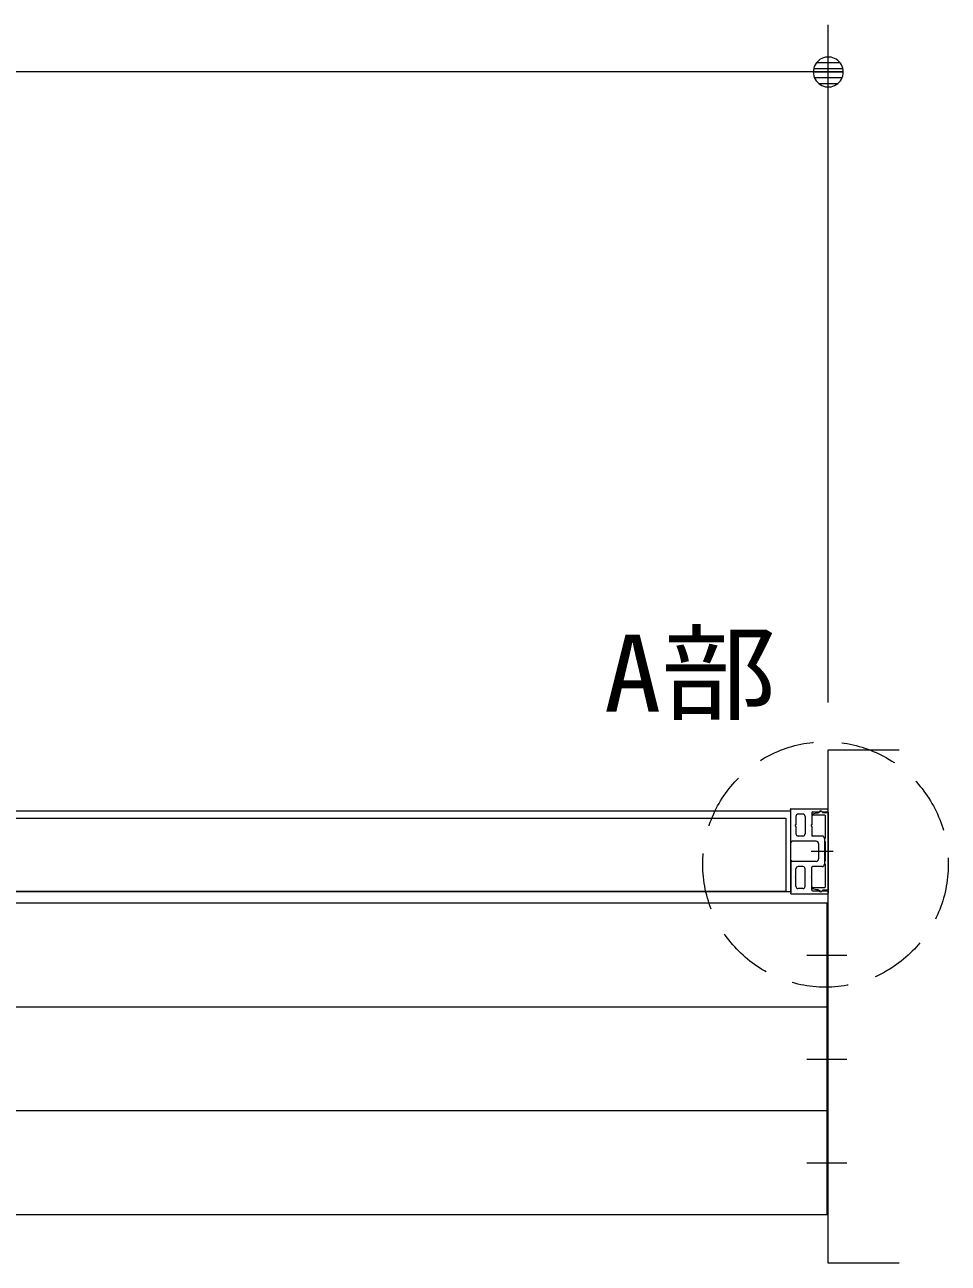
# Model space of a CAD drawing. Units: millimetres, scale not verified. Extents: x -6062 to 6062, y -3045 to 3045.
# Drawn here: x -1276 to -885, y 1045 to 1570 of the extents above; entities that cross this region are included whole.
import ezdxf
from ezdxf.enums import TextEntityAlignment as Align

# ---------------------------------------------------------------- set-up
doc = ezdxf.new("R2010")
doc.units = ezdxf.units.MM
doc.header["$LTSCALE"] = 20
doc.linetypes.add('DASHED1', pattern=[1.8, 1.2, -0.6])
for name, color, linetype, lineweight in [('0-1_0', 7, 'Continuous', 9), ('0-2_2寸法-1', 7, 'Continuous', 9), ('0-3_2寸法-3', 7, 'Continuous', 9), ('0-4_3一般', 7, 'Continuous', 9)]:
    doc.layers.add(name, color=color, linetype=linetype, lineweight=lineweight)
doc.styles.add('ＭＳ ゴシック', font='')
doc.styles.get('ＭＳ ゴシック').set_extended_font_data('MS Gothic')

# ---------------------------------------------------------------- blocks, each defined once
blk = doc.blocks.new('_Dot')
at = {"layer": '0-1_0'}
for p, q in [((-10, 0), (-20, 0)), ((9.78, 2), (-9.78, 2)), ((7.99, 6), (-7.99, 6)), ((9.16, -3.98), (-9.16, -3.98)), ((6, -7.98), (-6, -7.98))]:
    blk.add_line(p, q, dxfattribs=at)
for points in [[(10, 0), (9.92, 1.25), (9.69, 2.49), (9.3, 3.68), (8.76, 4.82), (8.09, 5.88), (7.29, 6.85), (6.37, 7.71), (5.36, 8.44), (4.26, 9.05), (3.09, 9.51), (1.87, 9.82), (0.63, 9.98), (-0.63, 9.98), (-1.87, 9.82), (-3.09, 9.51), (-4.26, 9.05), (-5.36, 8.44), (-6.37, 7.71), (-7.29, 6.85), (-8.09, 5.88), (-8.76, 4.82), (-9.3, 3.68), (-9.69, 2.49), (-9.92, 1.25), (-10, 0), (0, 0)], [(-10, 0), (-9.92, -1.25), (-9.69, -2.49), (-9.3, -3.68), (-8.76, -4.82), (-8.09, -5.88), (-7.29, -6.85), (-6.37, -7.71), (-5.36, -8.44), (-4.26, -9.05), (-3.09, -9.51), (-1.87, -9.82), (-0.63, -9.98), (0.63, -9.98), (1.87, -9.82), (3.09, -9.51), (4.26, -9.05), (5.36, -8.44), (6.37, -7.71), (7.29, -6.85), (8.09, -5.88), (8.76, -4.82), (9.3, -3.68), (9.69, -2.49), (9.92, -1.25), (10, 0), (0, 0)]]:
    blk.add_lwpolyline(points, close=True, dxfattribs=at)
blk = doc.blocks.new('グループ-16')
at = {"layer": '0-4_3一般'}
for p, q in [((16720, 24752.3), (16720, 24752.9)), ((16722, 24480.9), (16722, 24748.9)), ((16724, 24756.9), (17034, 24756.9)), ((16766, 24692.9), (16766, 24619.9)), ((16824, 24712.9), (16786, 24712.9)), ((16844, 24692.9), (16844, 24545.9)), ((16900, 24724.9), (16900, 24619.9)), ((16902, 24708.9), (16902, 24710)), ((16906, 24730.9), (16963.4, 24730.9)), ((16906.8, 24715.8), (16940.1, 24722.5)), ((17010, 24702.9), (16908, 24702.9)), ((16991, 24730.9), (17040, 24730.9)), ((17016, 24506.9), (17016, 24696.9)), ((17040, 24730.9), (17040, 24750.9)), ((16760, 24613.9), (16766, 24619.9)), ((16766, 24607.9), (16760, 24613.9)), ((16766, 24607.9), (16766, 24545.9)), ((16894, 24613.9), (16900, 24619.9)), ((16900, 24607.9), (16894, 24613.9)), ((16900, 24607.9), (16900, 24531.9)), ((16728, 24476.9), (16726, 24476.9)), ((16824, 24525.9), (16786, 24525.9)), ((16988, 24525.9), (16906, 24525.9)), ((16958, 24461.9), (16958, 24331.9)), ((17008, 24505.9), (17008, 24287.9)), ((17016, 24316.9), (17016, 24476.9)), ((16894, 24396.9), (17049.5, 24396.9)), ((16960.4, 24396.9), (17080.4, 24396.9)), ((16722, 24312.9), (16722, 24044.9)), ((16728, 24316.9), (16726, 24316.9)), ((16732, 24311.9), (16732, 24312.9)), ((16938, 24311.9), (16732, 24311.9)), ((16766, 24185.9), (16766, 24247.9)), ((16824, 24267.9), (16786, 24267.9)), ((16844, 24100.9), (16844, 24247.9)), ((16900, 24185.9), (16900, 24261.9)), ((16988, 24267.9), (16906, 24267.9)), ((17016, 24096.9), (17016, 24286.9)), ((16760, 24179.9), (16766, 24185.9)), ((16766, 24173.9), (16760, 24179.9)), ((16766, 24100.9), (16766, 24173.9)), ((16894, 24179.9), (16900, 24185.9)), ((16900, 24173.9), (16894, 24179.9)), ((16900, 24068.9), (16900, 24173.9)), ((16720, 24041.4), (16720, 24040.9)), ((16724, 24036.9), (17034, 24036.9)), ((16824, 24080.9), (16786, 24080.9)), ((16902, 24083.8), (16902, 24084.9)), ((16906, 24062.9), (16963.4, 24062.9)), ((16940.1, 24071.3), (16906.8, 24077.9)), ((16908, 24090.9), (17010, 24090.9)), ((16991, 24062.9), (17040, 24062.9)), ((17040, 24062.9), (17040, 24042.9)), ((16857.8, 23516.9), (17197.8, 23516.9)), ((17030, 23076.9), (-77990, 23076.9)), ((17030, 23076.9), (-77990, 23076.9)), ((17030, 22196.9), (17030, 23076.9)), ((16857.8, 22636.9), (17197.8, 22636.9)), ((17030, 22196.9), (-77990, 22196.9)), ((16857.8, 21756.9), (17197.8, 21756.9)), ((17030, 21316.9), (-77990, 21316.9))]:
    blk.add_line(p, q, dxfattribs=at)
for points in [[(-6642, 24056.9), (16722, 24056.9), (16722, 24736.9), (-6642, 24736.9)], [(16680, 24056.9), (-6620, 24056.9), (-6620, 24676.9), (16680, 24676.9)]]:
    blk.add_lwpolyline(points, close=True, dxfattribs=at)
for points in [[(16944, 24722.9), (16953.1, 24722.9), (16975, 24735.5)], [(16990, 24726.9), (17040, 24726.9), (17040, 24066.9), (16990, 24066.9)], [(16938, 24481.9), (16732, 24481.9), (16732, 24480.9)], [(17016, 24476.9), (17010, 24476.9), (17010, 24506.9), (17016, 24506.9)], [(17016, 24286.9), (17010, 24286.9), (17010, 24316.9), (17016, 24316.9)], [(16975, 24058.2), (16953.1, 24070.9), (16944, 24070.9)], [(17030, 23076.9), (17030, 23956.9), (-77990, 23956.9), (-77990, 23076.9)], [(17030, 21316.9), (17030, 22196.9), (-77990, 22196.9), (-77990, 21316.9)]]:
    blk.add_lwpolyline(points, dxfattribs=at)
for centre, radius, start, end in [((16724, 24752.9), 4, 90, 180), ((16724, 24752.3), 4, 180, 240), ((16786, 24692.9), 20, 90, 180), ((16824, 24692.9), 20, 0, 90), ((16906, 24724.9), 6, 90, 180), ((16908, 24710), 6, 101.30993, 180), ((16908, 24708.9), 6, 180, 270), ((16944, 24702.9), 20, 90, 101.30993), ((16976, 24724.9), 14, 33.74899, 154.62307), ((16980, 24726.9), 10, 0, 120), ((16991, 24734.9), 4, 213.74899, 270), ((17010, 24696.9), 6, 0, 90), ((17034, 24750.9), 6, 0, 90), ((16726, 24480.9), 4, 180, 270), ((16728, 24480.9), 4, 270, 0), ((16786, 24545.9), 20, 180, 270), ((16824, 24545.9), 20, 270, 0), ((16906, 24531.9), 6, 180, 270), ((16938, 24461.9), 20, 0, 90), ((16988, 24505.9), 20, 0, 90), ((16726, 24312.9), 4, 90, 180), ((16728, 24312.9), 4, 0, 90), ((16786, 24247.9), 20, 90, 180), ((16824, 24247.9), 20, 0, 90), ((16906, 24261.9), 6, 90, 180), ((16938, 24331.9), 20, 270, 0), ((16988, 24287.9), 20, 270, 0), ((16724, 24041.4), 4, 120, 180), ((16724, 24040.9), 4, 180, 270), ((16786, 24100.9), 20, 180, 270), ((16824, 24100.9), 20, 270, 0), ((16906, 24068.9), 6, 180, 270), ((16908, 24084.9), 6, 90, 180), ((16908, 24083.8), 6, 180, 258.69007), ((16944, 24090.9), 20, 258.69007, 270), ((16976, 24068.9), 14, 205.37693, 326.25101), ((16980, 24066.9), 10, 240, 0), ((16991, 24058.9), 4, 90, 146.25101), ((17010, 24096.9), 6, 270, 0), ((17034, 24042.9), 6, 270, 0)]:
    blk.add_arc(centre, radius, start, end, dxfattribs=at)
blk = doc.blocks.new('グループ-17')
at = {"layer": '0-4_3一般'}
blk.add_blockref('グループ-16', (0, 0), dxfattribs=at)

msp = doc.modelspace()

# ---------------------------------------------------------------- linework, layer by layer
at = {"layer": '0-2_2寸法-1'}
for p, q in [((-935.5, 1282.84), (-935.5, 1570)), ((-948.21, 1550), (-5681.79, 1550))]:
    msp.add_line(p, q, dxfattribs=at)
at = {"layer": '0-4_3一般'}
msp.add_lwpolyline([(-905.5, 1045.34), (-935.5, 1045.34), (-935.5, 1262.84), (-905.5, 1262.84)], dxfattribs=at)
at = {"layer": '0-4_3一般', "linetype": 'DASHED1'}
msp.add_circle((-936.66, 1214.28), 52, dxfattribs=at)

# ---------------------------------------------------------------- block references
at = {"layer": '0-2_2寸法-1', "xscale": 0.6356201, "yscale": 0.6356201}
msp.add_blockref('_Dot', (-935.5, 1550), dxfattribs=at)
at = {"layer": '0-4_3一般', "xscale": 0.05, "yscale": 0.05}
msp.add_blockref('グループ-17', (-1787.5, 0), dxfattribs=at)

# ---------------------------------------------------------------- texts
at = {"layer": '0-3_2寸法-3', "style": 'ＭＳ ゴシック', "width": 1.1}
msp.add_text('A部', height=32.55, dxfattribs=at).set_placement((-1030.61, 1269.27), align=Align.BOTTOM_LEFT)

doc.saveas('drawing.dxf')
